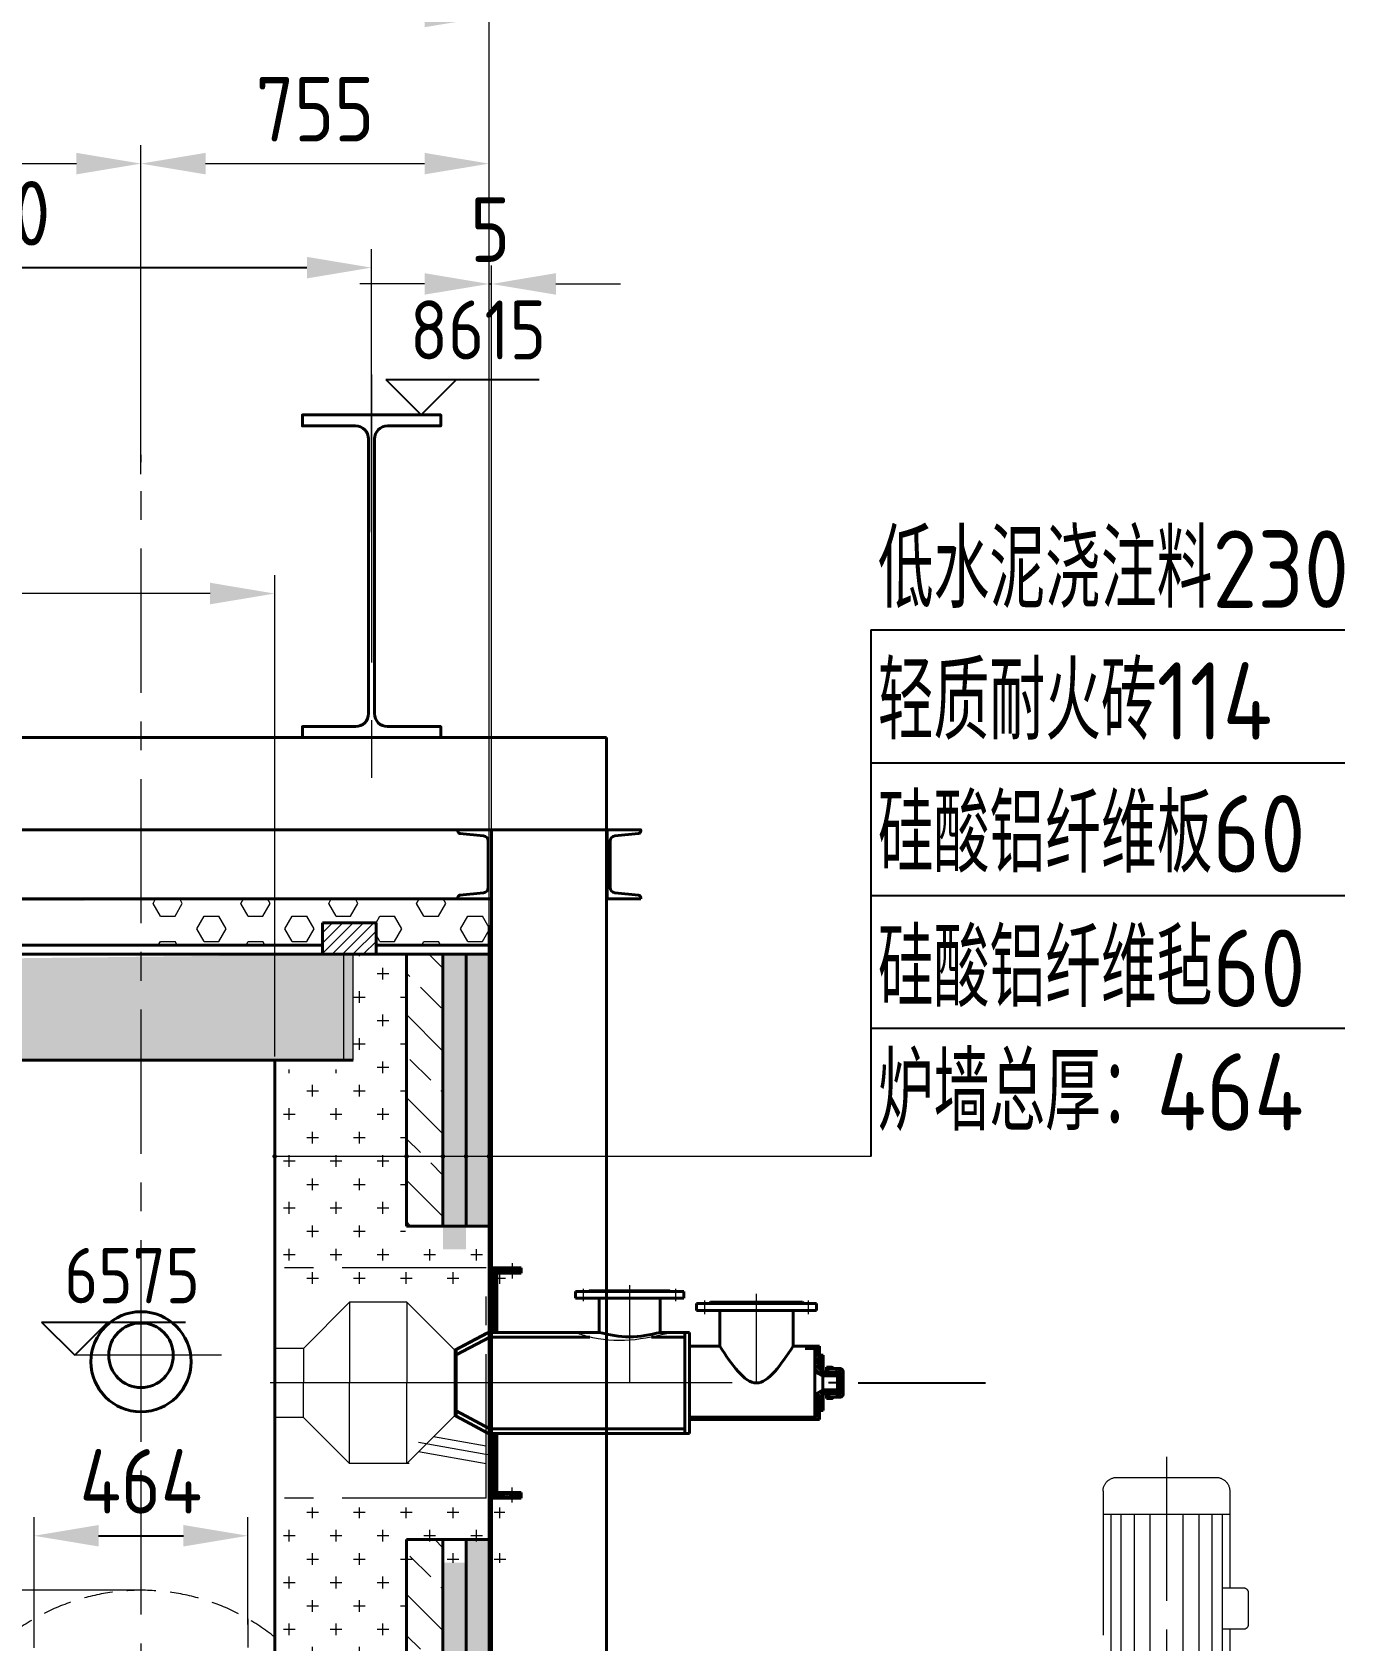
# Model space of a CAD drawing. Header units: millimetres. Extents: x 52110 to 400893, y -153728 to 31997.
# Drawn here: x 185691 to 188539, y -17740 to -14250 of the extents above; entities that cross this region are included whole.
import ezdxf

# ---------------------------------------------------------------- set-up
doc = ezdxf.new("R2010")
doc.units = ezdxf.units.MM
doc.header["$LTSCALE"] = 500
for name, pattern in [('CENTER', [2, 1.25, -0.25, 0.25, -0.25]), ('DASHED', [0.75, 0.5, -0.25]), ('DASHED2', [0.375, 0.25, -0.125]), ('PHANTOM2', [1.25, 0.625, -0.125, 0.125, -0.125, 0.125, -0.125])]:
    doc.linetypes.add(name, pattern=pattern)
for name, color, linetype, lineweight in [('2D', 4, 'PHANTOM2', 20), ('BIAOZHU', 3, 'Continuous', 25), ('POU', 4, 'Continuous', 20), ('SHI', 7, 'Continuous', 40), ('WEN', 3, 'Continuous', 20), ('XU', 6, 'DASHED2', 20), ('ZHONG', 1, 'CENTER', 20), ('中心线', 1, 'CENTER', 18), ('尺寸', 4, 'Continuous', 18)]:
    doc.layers.add(name, color=color, linetype=linetype, lineweight=lineweight)
for name, color, linetype in [('GB', 3, 'Continuous'), ('SZP', 6, 'Continuous'), ('SZS', 4, 'DASHED')]:
    doc.layers.add(name, color=color, linetype=linetype)
doc.styles.add('GB', font='gbenor.shx', dxfattribs={"bigfont": 'gbcbig.shx'})
doc.dimstyles.new('ISO-25$0', dxfattribs={"dimscale": 40, "dimtxt": 3.5, "dimasz": 3.5, "dimexe": 1, "dimexo": 0.2, "dimgap": 1.2, "dimtad": 1, "dimtoh": 1, "dimdec": 1, "dimzin": 9, "dimdsep": 46, "dimtxsty": 'GB', "dimcen": 0, "dimclrd": 3, "dimclre": 3, "dimclrt": 256, "dimadec": 0, "dimazin": 2, "dimtfac": 1, "dimtdec": 1, "dimtix": 1, "dimtmove": 0, "dimatfit": 3, "dimldrblk": 'DOTSMALL', "dimfxl": 0, "dimlwd": -1, "dimlwe": 20, "dimarcsym": 0})
pattern_1 = [(0, (-3197.093, -0.007), (0, 54.9926), [31.75, -63.5]), (120, (-3197.093, -0.007), (-47.624989, -27.4963), [31.75, -63.5]), (60, (-3165.343, -0.007), (-47.624989, 27.4963), [31.75, -63.5])]
pattern_2 = [(135, (-77398.3373, 202353.9702), (-1.767766953, -1.767766953), [])]
pattern_3 = [(45, (-77398.3373, 202353.9702), (-1.767766953, 1.767766953), [])]

# ---------------------------------------------------------------- blocks, each defined once
blk = doc.blocks.new('g11')
at = {"layer": '2D'}
for p, q in [((153963.4, 73208.8), (153748.4, 73208.8)), ((153718.4, 73178.8), (153718.4, 72969.2)), ((153993.4, 73178.8), (153993.4, 72768.5)), ((153993.4, 73129.3), (153718.4, 73129.3)), ((153735.2, 73129.3), (153735.2, 72768.5)), ((153757.1, 73129.3), (153757.1, 72768.5)), ((153785.7, 73129.3), (153785.7, 72768.5)), ((153820, 73129.3), (153820, 72768.5)), ((153891.7, 73129.3), (153891.7, 72768.5)), ((153926, 73129.3), (153926, 72768.5)), ((153954.6, 73129.3), (153954.6, 72768.5)), ((153976.6, 73129.3), (153976.6, 72768.5)), ((153678.5, 72959.2), (153678.5, 72889.2)), ((153735.2, 72969.2), (153688.5, 72969.2)), ((153688.5, 72879.2), (153735.2, 72879.2)), ((153718.4, 72879.2), (153718.4, 72768.5))]:
    blk.add_line(p, q, dxfattribs=at)
for centre, radius, start, end in [((153748.4, 73178.8), 30, 90, 180), ((153963.4, 73178.8), 30, 0, 90), ((153688.5, 72959.2), 10, 90, 180), ((153688.5, 72889.2), 10, 180, 270)]:
    blk.add_arc(centre, radius, start, end, dxfattribs=at)
at = {"layer": 'ZHONG', "color": 1, "ltscale": 0.5}
blk.add_line((153855.9, 73253.5), (153855.9, 72386.9), dxfattribs=at)
blk = doc.blocks.new('*D1190')
at = {"layer": 'BIAOZHU', "color": 3, "linetype": 'ByBlock', "lineweight": 20}
for p, q in [((185695.3, -17704.7), (185695.3, -17472)), ((186159.3, -17704.7), (186159.3, -17472))]:
    blk.add_line(p, q, dxfattribs=at)
at = {"layer": 'BIAOZHU', "color": 3}
blk.add_line((185835.3, -17512), (186019.3, -17512), dxfattribs=at)
for points in [[(185835.3, -17488.7), (185835.3, -17535.3), (185695.3, -17512)], [(186019.3, -17488.7), (186019.3, -17535.3), (186159.3, -17512)]]:
    blk.add_solid(points, dxfattribs=at)
at = {"layer": 'Defpoints', "color": 0}
for p in [(186159.3, -17512), (185695.3, -17712.7), (186159.3, -17712.7)]:
    blk.add_point(p, dxfattribs=at)
at = {"layer": 'BIAOZHU', "insert": (185927.3, -17394), "char_height": 140, "attachment_point": 5, "style": 'GB'}
blk.add_mtext('464', dxfattribs=at)
blk = doc.blocks.new('_DotSmall')
at = {"color": 0, "linetype": 'ByBlock', "const_width": 0.5}
blk.add_lwpolyline([(-0.0625, 0, 1), (0.0625, 0, 1)], format="xyb", close=True, dxfattribs=at)
blk = doc.blocks.new('dl')
at = {"layer": 'SHI'}
blk.add_lwpolyline([(168935.8, 74025.5), (169085.8, 74025.5), (169085.8, 74049.5), (168970.3, 74049.5, -0.414214), (168942.3, 74077.5), (168942.3, 74673.5, -0.414214), (168970.3, 74701.5), (169085.8, 74701.5), (169085.8, 74725.5), (168935.8, 74725.5), (168785.8, 74725.5), (168785.8, 74701.5), (168901.3, 74701.5, -0.414214), (168929.3, 74673.5), (168929.3, 74077.5, -0.414214), (168901.3, 74049.5), (168785.8, 74049.5), (168785.8, 74025.5)], format="xyb", close=True, dxfattribs=at)
at = {"layer": 'ZHONG'}
blk.add_line((168935.8, 74813), (168935.8, 73934.6), dxfattribs=at)
blk = doc.blocks.new('*D1192')
at = {"layer": 'BIAOZHU', "color": 3, "linetype": 'ByBlock', "lineweight": 20}
for p, q in [((184727.4, -15185), (184727.4, -14721)), ((186427.4, -15335), (186427.4, -14721))]:
    blk.add_line(p, q, dxfattribs=at)
at = {"layer": 'BIAOZHU', "color": 3, "linetype": 'ByBlock'}
blk.add_line((184867.4, -14761), (186287.4, -14761), dxfattribs=at)
at = {"layer": 'BIAOZHU', "color": 3}
for points in [[(184867.4, -14737.6), (184867.4, -14784.3), (184727.4, -14761)], [(186287.4, -14737.6), (186287.4, -14784.3), (186427.4, -14761)]]:
    blk.add_solid(points, dxfattribs=at)
at = {"layer": 'Defpoints', "color": 0}
for p in [(186427.4, -14761), (184727.4, -15193), (186427.4, -15343)]:
    blk.add_point(p, dxfattribs=at)
at = {"layer": 'BIAOZHU', "insert": (185577.4, -14643), "char_height": 140, "attachment_point": 5, "style": 'GB'}
blk.add_mtext('1700', dxfattribs=at)
blk = doc.blocks.new('*D1194')
at = {"layer": 'Defpoints', "color": 0}
for p in [(186682.4, -14535.3), (185927.4, -15217.2), (186682.4, -15217.2)]:
    blk.add_point(p, dxfattribs=at)
at = {"layer": 'WEN', "color": 3, "linetype": 'ByBlock', "lineweight": 20}
for p, q in [((185927.4, -15209.2), (185927.4, -14495.3)), ((186682.4, -15209.2), (186682.4, -14495.3))]:
    blk.add_line(p, q, dxfattribs=at)
at = {"layer": 'WEN', "color": 3, "linetype": 'ByBlock'}
blk.add_line((186067.4, -14535.3), (186542.4, -14535.3), dxfattribs=at)
at = {"layer": 'WEN', "color": 3}
for points in [[(186067.4, -14511.9), (186067.4, -14558.6), (185927.4, -14535.3)], [(186542.4, -14511.9), (186542.4, -14558.6), (186682.4, -14535.3)]]:
    blk.add_solid(points, dxfattribs=at)
at = {"layer": 'WEN', "insert": (186304.9, -14417.3), "char_height": 140, "attachment_point": 5, "style": 'GB'}
blk.add_mtext('755', dxfattribs=at)
blk = doc.blocks.new('*D1195')
at = {"layer": 'Defpoints', "color": 0}
for p in [(186687.4, -14796.4), (186682.4, -16230.5), (186687.4, -16230.5)]:
    blk.add_point(p, dxfattribs=at)
at = {"layer": 'WEN', "color": 3, "linetype": 'ByBlock', "lineweight": 20}
for p, q in [((186682.4, -16222.5), (186682.4, -14756.4)), ((186687.4, -16222.5), (186687.4, -14756.4))]:
    blk.add_line(p, q, dxfattribs=at)
at = {"layer": 'WEN', "color": 3, "linetype": 'ByBlock'}
for p, q in [((186542.4, -14796.4), (186402.4, -14796.4)), ((186682.4, -14796.4), (186687.4, -14796.4)), ((186827.4, -14796.4), (186967.4, -14796.4))]:
    blk.add_line(p, q, dxfattribs=at)
at = {"layer": 'WEN', "color": 3}
for points in [[(186542.4, -14773), (186542.4, -14819.7), (186682.4, -14796.4)], [(186827.4, -14773), (186827.4, -14819.7), (186687.4, -14796.4)]]:
    blk.add_solid(points, dxfattribs=at)
at = {"layer": 'WEN', "insert": (186684.9, -14678.4), "char_height": 140, "attachment_point": 5, "style": 'GB'}
blk.add_mtext('5', dxfattribs=at)
blk = doc.blocks.new('正标高')
at = {"layer": 'BIAOZHU'}
for p, q in [((-2.4, 2.4), (8, 2.4)), ((-2.4, 2.4), (0, 0)), ((2.4, 2.4), (0, 0))]:
    blk.add_line(p, q, dxfattribs=at)
at = {"layer": 'BIAOZHU', "style": 'GB'}
blk.add_attdef('1000', (-0.7624, 3.76), '', height=4, dxfattribs=at)
at = {"layer": 'BIAOZHU', "style": 'GB', "flags": 10}
blk.add_attdef('+', (-3.12, 3.76), '', height=4, dxfattribs=at)
blk = doc.blocks.new('*D1207')
at = {"layer": 'Defpoints', "color": 0}
for p in [(186682.4, -14216.2), (186682.4, -14769.6), (165202.4, -16230.5)]:
    blk.add_point(p, dxfattribs=at)
at = {"layer": 'WEN', "color": 3, "linetype": 'ByBlock', "lineweight": 20}
for p, q in [((165202.4, -16222.5), (165202.4, -14176.2)), ((186682.4, -14761.6), (186682.4, -14176.2))]:
    blk.add_line(p, q, dxfattribs=at)
at = {"layer": 'WEN', "color": 3, "linetype": 'ByBlock'}
blk.add_line((165342.4, -14216.2), (186542.4, -14216.2), dxfattribs=at)
at = {"layer": 'WEN', "color": 3}
for points in [[(165342.4, -14192.8), (165342.4, -14239.5), (165202.4, -14216.2)], [(186542.4, -14192.8), (186542.4, -14239.5), (186682.4, -14216.2)]]:
    blk.add_solid(points, dxfattribs=at)
at = {"layer": 'WEN', "insert": (175942.4, -14093.5), "char_height": 140, "attachment_point": 5, "style": 'GB'}
blk.add_mtext('21480（砌体尺寸）', dxfattribs=at)
blk = doc.blocks.new('*D1208')
at = {"layer": 'Defpoints', "color": 0}
for p in [(185927.4, -14535.3), (185927.4, -14535.3), (165847.4, -14845.3)]:
    blk.add_point(p, dxfattribs=at)
at = {"layer": 'WEN', "color": 3, "linetype": 'ByBlock', "lineweight": 20}
for p, q in [((165847.4, -14837.3), (165847.4, -14495.3)), ((185927.4, -14527.3), (185927.4, -14495.3))]:
    blk.add_line(p, q, dxfattribs=at)
at = {"layer": 'WEN', "color": 3, "linetype": 'ByBlock'}
blk.add_line((165987.4, -14535.3), (185787.4, -14535.3), dxfattribs=at)
at = {"layer": 'WEN', "color": 3}
for points in [[(165987.4, -14511.9), (165987.4, -14558.6), (165847.4, -14535.3)], [(185787.4, -14511.9), (185787.4, -14558.6), (185927.4, -14535.3)]]:
    blk.add_solid(points, dxfattribs=at)
at = {"layer": 'WEN', "insert": (175887.4, -14410.3), "char_height": 140, "attachment_point": 5, "style": 'GB'}
blk.add_mtext('20080(炉子有效长度）', dxfattribs=at)
blk = doc.blocks.new('*D1212')
at = {"layer": 'Defpoints', "color": 0}
for p in [(185487.7, -17630.3), (185927.4, -17630.3), (185927.4, -18055.3)]:
    blk.add_point(p, dxfattribs=at)
at = {"layer": 'WEN', "color": 3, "linetype": 'ByBlock', "lineweight": 20}
for p, q in [((185919.4, -17630.3), (185447.7, -17630.3)), ((185919.4, -18055.3), (185447.7, -18055.3))]:
    blk.add_line(p, q, dxfattribs=at)
at = {"layer": 'WEN', "color": 3, "linetype": 'ByBlock'}
blk.add_line((185487.7, -17915.3), (185487.7, -17770.3), dxfattribs=at)
at = {"layer": 'WEN', "color": 3}
for points in [[(185464.4, -17770.3), (185511, -17770.3), (185487.7, -17630.3)], [(185464.4, -17915.3), (185511, -17915.3), (185487.7, -18055.3)]]:
    blk.add_solid(points, dxfattribs=at)
at = {"layer": 'WEN', "insert": (185369.7, -17842.8), "char_height": 140, "attachment_point": 5, "rotation": 90, "style": 'GB'}
blk.add_mtext('425', dxfattribs=at)
blk = doc.blocks.new('*X424')
at = {"color": 0}
for p, q in [((149.4, 1015.6), (153.3, 1019.5)), ((158.5, 1024.7), (165.4, 1031.6)), ((176.1, 1024.7), (183.1, 1031.6)), ((147.3, 978.2), (153.3, 984.2)), ((156.5, 969.6), (163.5, 976.6)), ((174.2, 969.6), (181.1, 976.6))]:
    blk.add_line(p, q, dxfattribs=at)
blk = doc.blocks.new('*X425')
at = {"color": 0}
for p, q in [((164.5, 1023.5), (163.3, 1024.7)), ((181.4, 1023.5), (180.2, 1024.7)), ((177.4, 976.6), (176.2, 977.8)), ((160.4, 976.6), (160.3, 976.7))]:
    blk.add_line(p, q, dxfattribs=at)
blk = doc.blocks.new('1')
at = {"linetype": 'Continuous'}
for p, q in [((61332.5, -208422.5), (61332.5, -208385)), ((61332.5, -208385), (61340.5, -208385)), ((61332.5, -208505), (61340.5, -208505))]:
    blk.add_line(p, q, dxfattribs=at)
for p, q in [((61340.5, -208385), (61340.5, -208410)), ((61340.5, -208410), (61350.5, -208410)), ((61350.5, -208410), (61350.5, -208480)), ((61350.5, -208410), (61350.5, -208420)), ((61289.5, -208445), (61289.5, -208420)), ((61290.5, -208430), (61289.5, -208428.3)), ((61289.5, -208445), (61289.5, -208470)), ((61295.5, -208430), (61290.5, -208430)), ((61290.5, -208445), (61290.5, -208430)), ((61290.5, -208445), (61290.5, -208460)), ((61295.5, -208414), (61308.1, -208414)), ((61295.5, -208445), (61295.5, -208420.3)), ((61295.5, -208445), (61295.5, -208469.7)), ((61296.3, -208419.5), (61298.7, -208419.5)), ((61299.5, -208420.3), (61299.5, -208445)), ((61299.5, -208420.3), (61299.5, -208430)), ((61299.5, -208421), (61301, -208423.7)), ((61299.5, -208421), (61329.5, -208421)), ((61299.5, -208445), (61299.5, -208430)), ((61299.5, -208469.7), (61299.5, -208445)), ((61301, -208423.6), (61302.5, -208421)), ((61301, -208423.6), (61301, -208445)), ((61302, -208430), (61301, -208428.3)), ((61301, -208466.4), (61301, -208445)), ((61302, -208430), (61333.5, -208430)), ((61302, -208430), (61302, -208460)), ((61308.1, -208414), (61325.5, -208414)), ((61313.3, -208411.1), (61308.5, -208413.9)), ((61325.5, -208411), (61313.7, -208411)), ((61325.5, -208414), (61325.5, -208411)), ((61325.5, -208414), (61325.5, -208421)), ((61325.5, -208445), (61325.5, -208445)), ((61325.5, -208445), (61325.5, -208445)), ((61329.5, -208421), (61329.5, -208422.5)), ((61329.5, -208422.5), (61332.5, -208422.5)), ((61350.5, -208420), (61333.5, -208430)), ((61333.5, -208430), (61333.5, -208460)), ((61290.5, -208460), (61289.5, -208461.7)), ((61295.5, -208460), (61290.5, -208460)), ((61295.5, -208476), (61308.1, -208476)), ((61296.3, -208470.5), (61298.7, -208470.5)), ((61299.5, -208469.7), (61299.5, -208460)), ((61299.5, -208469), (61301, -208466.4)), ((61299.5, -208469), (61329.5, -208469)), ((61302, -208460), (61301, -208461.8)), ((61301, -208466.4), (61302.5, -208469)), ((61302, -208460), (61333.5, -208460)), ((61308.1, -208476), (61325.5, -208476)), ((61313.3, -208478.9), (61308.5, -208476.1)), ((61325.5, -208479), (61313.7, -208479)), ((61325.5, -208476), (61325.5, -208469)), ((61325.5, -208476), (61325.5, -208479)), ((61329.5, -208469), (61329.5, -208467.5)), ((61329.5, -208467.5), (61332.5, -208467.5)), ((61332.5, -208505), (61332.5, -208467.5)), ((61350.5, -208470), (61333.5, -208460)), ((61350.5, -208480), (61340.5, -208480)), ((61340.5, -208480), (61340.5, -208505)), ((61340.5, -208505), (61332.5, -208505)), ((61340.5, -208505), (61340.5, -208506)), ((61340.5, -208506), (61340.5, -208505))]:
    blk.add_line(p, q)
for centre, radius, start, end in [((61295.5, -208420), 6, 90, 180), ((61296.3, -208420.3), 0.8, 90, 180), ((61298.7, -208420.3), 0.8, 0, 90), ((61308.1, -208413.2), 0.8, 270, 299.9601), ((61313.7, -208411.8), 0.8, 90, 119.9601), ((61295.5, -208470), 6, 180, 270), ((61296.3, -208469.7), 0.8, 180, 270), ((61298.7, -208469.7), 0.8, 270, 0), ((61308.1, -208476.8), 0.8, 60.0399, 90), ((61313.7, -208478.2), 0.8, 240.0399, 270)]:
    blk.add_arc(centre, radius, start, end)
at = {"layer": 'SZS'}
for p, q in [((61301.8, -208422.2), (61329.5, -208422.2)), ((61301.8, -208467.8), (61329.5, -208467.8))]:
    blk.add_line(p, q, dxfattribs=at)
at = {"layer": 'SZP'}
for name in ['*X424', '*X425']:
    blk.add_blockref(name, (61142.2, -209445.7), dxfattribs=at)
blk = doc.blocks.new('A$C09C27271')
at = {"layer": '尺寸'}
h = blk.add_hatch(dxfattribs=at)
h.set_pattern_fill('ANSI31', color=256, scale=20, style=0)
h.set_pattern_definition(pattern_3)
h.paths.add_polyline_path([(751, 517), (718, 517), (718, 505), (751, 505)])
h.paths.add_polyline_path([(718, 517), (698, 517), (698, 505), (718, 505)])
h = blk.add_hatch(dxfattribs=at)
h.set_pattern_fill('ANSI31', color=256, scale=20, angle=90, style=0)
h.set_pattern_definition(pattern_2)
h.paths.add_polyline_path([(763, 132.1), (751, 130), (751, 17), (763, 17)])
h.paths.add_polyline_path([(763, 157.5), (751, 157.5), (751, 141.1), (763, 143.3)])
h.paths.add_polyline_path([(763, 143.3), (751, 141.1), (751, 130), (763, 132.1)])
h.paths.add_polyline_path([(763, 517), (751, 517), (751, 406), (763, 429.5)])
h.paths.add_polyline_path([(763, 429.5), (751, 406), (751, 376.5), (763, 376.5)])
h = blk.add_hatch(dxfattribs=at)
h.set_pattern_fill('ANSI31', color=256, scale=20, style=0)
h.set_pattern_definition(pattern_3)
h.paths.add_polyline_path([(61, 302), (51, 302), (51, 327), (43, 327), (43, 289.5), (40, 289.5), (40, 289.8), (12.3, 289.8), (11.5, 288.4), (11.5, 283.7), (12.5, 282), (44, 282), (61, 292)])
h.paths.add_polyline_path([(44.1, 252), (12.5, 252), (11.5, 250.2), (11.5, 245.5), (12.3, 244.1), (40, 244.1), (40, 244.4), (43, 244.4), (43, 207), (51, 207), (51, 232), (61, 232), (61, 242)])
h = blk.add_hatch(dxfattribs=at)
h.set_pattern_fill('ANSI31', color=256, scale=20, angle=90, style=0)
h.set_pattern_definition(pattern_2)
h.paths.add_polyline_path([(61, 232), (51, 232), (51, 207), (51, 206), (51, 187.5), (61, 187.5)])
h.paths.add_polyline_path([(61, 346.5), (51, 346.5), (51, 302), (61, 302)])
h = blk.add_hatch(dxfattribs=at)
h.set_pattern_fill('ANSI31', color=256, scale=20, style=0)
h.set_pattern_definition(pattern_3)
h.paths.add_polyline_path([(751, 17), (751, 29), (718, 29), (718, 17)])
h.paths.add_polyline_path([(718, 17), (718, 29), (698, 29), (698, 17)])
at = {"layer": '2D'}
for p, q in [((763, 0), (763, 533.9)), ((769, 0), (769, 533.9)), ((774, 517), (1233, 517)), ((774, 17), (774, 517)), ((1233, 17), (1233, 517)), ((769, 467), (763, 467)), ((844, 339.5), (946.5, 442)), ((946.5, 442), (1070.7, 442)), ((946.5, 442), (946.5, 267)), ((1170.7, 342), (1070.7, 442)), ((1070.7, 442), (1070.7, 267)), ((774, 376.5), (844, 339.5)), ((1170.7, 342), (1170.7, 267)), ((1170.7, 342), (1230.7, 342)), ((946.5, 92), (946.5, 267)), ((1070.7, 92), (1070.7, 267)), ((1170.7, 192), (1170.7, 267)), ((774, 157.5), (844, 194.5)), ((774, 157.5), (844, 194.5)), ((844, 194.5), (946.5, 92)), ((1170.7, 192), (1070.7, 92)), ((1170.7, 192), (1230.7, 192)), ((774, 130.1), (888.2, 150.3)), ((774, 91.6), (921, 117.5)), ((941.5, 92), (1070.7, 92)), ((769, 67), (763, 67)), ((774, 17), (1233, 17))]:
    blk.add_line(p, q, dxfattribs=at)
at = {"layer": 'GB', "color": 1, "linetype": 'CENTER'}
blk.add_line((13, 267), (31.4, 267), dxfattribs=at)
at = {"layer": 'SHI'}
for p, q in [((763, 517), (698, 517)), ((698, 517), (698, 505)), ((751, 505), (698, 505)), ((751, 517), (751, 376.5)), ((763, 517), (763, 376.5)), ((345.5, 451), (345.5, 465)), ((345.5, 465), (463, 465)), ((373.5, 465), (375.5, 467)), ((375.5, 467), (463, 467)), ((550.5, 467), (463, 467)), ((580.5, 465), (463, 465)), ((552.5, 465), (550.5, 467)), ((580.5, 451), (580.5, 465)), ((58, 439), (58, 424)), ((188, 439), (58, 439)), ((188, 424), (58, 424)), ((88, 442), (85, 439)), ((188, 442), (88, 442)), ((108.5, 424), (108.5, 346.5)), ((188, 442), (288, 442)), ((188, 439), (318, 439)), ((188, 424), (318, 424)), ((267.5, 424), (267.5, 346.5)), ((288, 442), (291, 439)), ((318, 439), (318, 424)), ((345.5, 451), (463, 451)), ((396.5, 376.5), (396.5, 451)), ((580.5, 451), (463, 451)), ((529.5, 376.5), (529.5, 451)), ((333, 267), (333, 376.5)), ((333, 376.5), (343, 376.5)), ((343, 267), (343, 376.5)), ((343, 267), (343, 376.5)), ((343, 376.5), (396.5, 376.5)), ((343, 267), (343, 367)), ((343, 366.5), (415.4, 366.5)), ((529.5, 376.5), (751, 376.5)), ((549.3, 366.5), (766.2, 366.5)), ((751, 376.5), (769, 376.5)), ((766.2, 366.5), (839, 327.7)), ((766.2, 366.5), (766.2, 140.5)), ((769, 376.5), (839, 339.5)), ((769, 376.5), (839, 339.5)), ((51, 302), (51, 346.5)), ((108.5, 346.5), (51, 346.5)), ((61, 267), (61, 346.5)), ((61, 341.5), (82.5, 341.5)), ((267.5, 346.5), (333, 346.5)), ((267.5, 346.5), (333, 346.5)), ((267.5, 346.5), (333, 346.5)), ((839, 339.5), (839, 267)), ((839, 339.5), (839, 267)), ((61, 267), (61, 187.5)), ((333, 267), (333, 157.5)), ((343, 267), (343, 157.5)), ((343, 267), (343, 157.5)), ((343, 267), (343, 168.5)), ((839, 194.5), (839, 267)), ((839, 194.5), (839, 267)), ((51, 232), (51, 187.5)), ((51, 187.5), (333, 187.5)), ((51, 187.5), (333, 187.5)), ((51, 187.5), (333, 187.5)), ((61, 192.5), (333, 192.5)), ((766.2, 167.5), (839, 206.2)), ((769, 157.5), (839, 194.5)), ((769, 157.5), (839, 194.5)), ((333, 157.5), (343, 157.5)), ((343, 167.5), (766.2, 167.5)), ((343, 157.5), (738.6, 157.5)), ((529.5, 157.5), (769, 157.5)), ((576.3, 167.5), (766.2, 167.5)), ((751, 17), (751, 157.5)), ((763, 17), (763, 157.5)), ((763, 17), (763, 109.1)), ((751, 29), (698, 29)), ((698, 17), (698, 29)), ((763, 17), (698, 17))]:
    blk.add_line(p, q, dxfattribs=at)
for points in [[(396.5, 376.5), (463, 366.7), (529.5, 376.5)], [(108.5, 346.5), (188, 267), (267.5, 346.5)]]:
    blk.add_spline(points, degree=3, dxfattribs=at)
at = {"layer": 'ZHONG', "ltscale": 0.3}
for p, q in [((718, 526.6), (718, 493.7)), ((718, 7.3), (718, 40.3))]:
    blk.add_line(p, q, dxfattribs=at)
at = {"layer": 'ZHONG'}
for p, q in [((188, 267), (188, 460.3)), ((463, 479.1), (463, 267)), ((75.5, 445.8), (75.5, 415.8)), ((300.5, 445.8), (300.5, 415.8)), ((51, 346.5), (108.5, 346.5)), ((757.5, 267), (1242.6, 267)), ((757.5, 267), (1242.6, 267)), ((754.4, 108.3), (920.8, 137.6)), ((754.4, 108.3), (920.8, 137.6))]:
    blk.add_line(p, q, dxfattribs=at)
at = {"layer": 'ZHONG', "ltscale": 0.2}
for p, q in [((363, 444.5), (363, 470.9)), ((563, 444.5), (563, 470.9))]:
    blk.add_line(p, q, dxfattribs=at)
at = {"layer": '中心线', "linetype": 'CENTER'}
blk.add_line((240.5, 267), (813, 267), dxfattribs=at)
at = {"layer": '尺寸'}
for p, q in [((766.2, 324.2), (766.2, 321)), ((844, 339.5), (844, 194.5))]:
    blk.add_line(p, q, dxfattribs=at)
blk.add_spline([(370.8, 376.5), (463, 359.7), (553.7, 367.6), (582.7, 376.5)], degree=3, dxfattribs=at)
at = {"layer": 'SHI'}
blk.add_blockref('1', (-61289.5, 208712), dxfattribs=at)
blk = doc.blocks.new('*D1228')
at = {"layer": 'Defpoints', "color": 0}
for p in [(165666.4, -15468), (165666.4, -16480.5), (186217.4, -16480.5)]:
    blk.add_point(p, dxfattribs=at)
at = {"layer": 'WEN', "color": 3, "linetype": 'ByBlock', "lineweight": 20}
for p, q in [((165666.4, -16472.5), (165666.4, -15428)), ((186217.4, -16472.5), (186217.4, -15428))]:
    blk.add_line(p, q, dxfattribs=at)
at = {"layer": 'WEN', "color": 3, "linetype": 'ByBlock'}
blk.add_line((186077.4, -15468), (165806.4, -15468), dxfattribs=at)
at = {"layer": 'WEN', "color": 3}
for points in [[(165806.4, -15444.6), (165806.4, -15491.3), (165666.4, -15468)], [(186077.4, -15444.6), (186077.4, -15491.3), (186217.4, -15468)]]:
    blk.add_solid(points, dxfattribs=at)
at = {"layer": 'WEN', "insert": (175941.9, -15350), "char_height": 140, "attachment_point": 5, "style": 'GB'}
blk.add_mtext('20551', dxfattribs=at)

msp = doc.modelspace()

# ---------------------------------------------------------------- hatches: boundary and pattern name
at = {"layer": 'POU'}
h = msp.add_hatch(dxfattribs=at)
h.set_pattern_fill('ANSI31', color=256, scale=5, style=0)
h.set_pattern_definition([(45, (-3197.093, -89495.409), (-11.2253202, 11.2253202), [])])
h.paths.add_polyline_path([(186321.40863, -16182.45131), (186321.40863, -16250.45131), (186437.40863, -16250.45131), (186437.40863, -16182.45131)])
h = msp.add_hatch(dxfattribs=at)
h.set_pattern_fill('CROSS', color=256, scale=8, style=0)
h.set_pattern_definition([(0, (-3197.093, -89495.41), (50.8, 50.8), [25.4, -76.2]), (90, (-3184.393, -89508.11), (-50.8, 50.8), [25.4, -76.2])])
h.paths.add_polyline_path([(186389.13782, -16500.45447), (186215.67944, -16500.44815), (186217.40863, -16990.44228), (186717.24313, -16990.46048), (186719.58537, -16890.45529), (186501.23189, -16890.44733), (186503.36491, -16250.44927), (186387.42605, -16247.93046)])
h.paths.add_polyline_path([(186501.23189, -17570.44733), (186719.58537, -17570.45529), (186716.00631, -17450.46044), (186217.40863, -17450.44228), (186217.40863, -17900.4422), (186467.40863, -17900.45025), (186503.40862, -17900.45047)])
h.paths.add_polyline_path([(186503.40863, -18360.45131), (186503.40863, -18223.4039), (186503.40863, -18203.39366), (186503.40863, -18130.39366), (186503.40863, -18048.02811), (186503.40863, -18028.08341), (186503.40863, -17900.45131), (186467.40863, -17900.45025), (186217.40863, -17900.45131), (186217.40863, -18028.08341), (186217.40863, -18048.08341), (186408.04457, -18048.04655), (186217.40863, -18048.08341), (186217.40863, -18130.39366), (186217.40863, -18203.39366), (186502.94093, -18203.39295), (186217.40863, -18203.39366), (186217.40863, -18223.4039), (186217.40863, -18360.45131), (186501.91905, -18360.44989), (186217.40863, -18360.45131), (186217.40863, -20080.45131), (186132.40863, -20480.45131), (186216.40863, -20536.45829), (186337.40863, -20536.45829), (186507.40863, -20536.45829)])
h.paths.add_polyline_path([(186424.067, -20716.21655), (186424.067, -20847.59445), (186660.84212, -20847.59445), (186660.84212, -20716.21655)])
h.paths.add_polyline_path([(186720.9534, -20716.27424), (186720.9534, -20847.63907), (186933.95573, -20847.63907), (186933.95573, -20716.27424)])
h = msp.add_hatch(dxfattribs=at)
h.set_pattern_fill('FLEX', color=256, scale=3, angle=30, style=0)
h.set_pattern_definition([(30, (-3232.093, -89495.409), (-9.525, 16.497784), [19.05, -19.05]), (75, (-3215.596, -89485.884), (-9.5250041, 16.4977911), [4.7625, -17.41578, 4.7625, -26.94078])])
h.paths.add_polyline_path([(186632.40863, -16890.45131), (186632.40863, -16250.45131), (186582.40863, -16250.45131), (186582.40863, -16890.45131)])
h.paths.add_polyline_path([(186632.40863, -17900.45131), (186632.40863, -17570.45131), (186582.40863, -17570.45131), (186582.40863, -17900.45131)])
h.paths.add_polyline_path([(186632.40863, -18028.08341), (186632.40863, -17900.45131), (186582.40863, -17900.45131), (186582.40863, -18028.08341)])
h.paths.add_polyline_path([(186632.40863, -18047.99639), (186632.40863, -18028.08341), (186582.40863, -18028.08341), (186582.40863, -18048.00606)])
h.paths.add_polyline_path([(186632.40863, -18130.39366), (186632.40863, -18047.99639), (186582.40863, -18048.00606), (186582.40863, -18130.39366)])
h.paths.add_polyline_path([(186632.40863, -18203.39366), (186632.40863, -18130.39366), (186582.40863, -18130.39366), (186582.40863, -18203.39366)])
h.paths.add_polyline_path([(186632.40863, -18223.4039), (186632.40863, -18203.39366), (186582.40863, -18203.39366), (186582.40863, -18223.4039)])
h.paths.add_polyline_path([(186632.40863, -18360.45131), (186632.40863, -18223.4039), (186582.40863, -18223.4039), (186582.40863, -18360.45131)])
h.paths.add_polyline_path([(186632.40863, -20536.45829), (186632.40863, -18360.45131), (186582.40863, -18360.45131), (186582.40863, -20536.45829)])
at = {"layer": 'WEN'}
h = msp.add_hatch(dxfattribs=at)
h.set_pattern_fill('HEX', color=256, scale=10, style=0)
h.set_pattern_definition(pattern_1)
edge = h.paths.add_edge_path()
edge.add_line((186321.40863, -16230.45131), (165542.40863, -16230.45131))
edge.add_line((186682.40863, -16130.45131), (165492.40863, -16130.45131))
h = msp.add_hatch(dxfattribs=at)
h.set_pattern_fill('HEX', color=256, scale=10, style=0)
h.set_pattern_definition(pattern_1)
h.paths.add_polyline_path([(186682.40863, -16190.45131), (186687.40863, -16190.45131), (186687.40863, -16130.45131), (186614.40863, -16130.45131), (185927.40863, -16130.45131), (185927.40863, -16230.45131), (186321.40863, -16230.45131), (186321.40863, -16182.45131), (186437.40863, -16182.45131), (186437.40863, -16230.45131), (186682.40863, -16230.45131)])
h = msp.add_hatch(dxfattribs=at)
h.set_pattern_fill('CROSS', color=256, scale=8, style=0)
h.set_pattern_definition([(0, (-3197.093, -0.007), (50.8, 50.8), [25.4, -76.2]), (90, (-3184.393, -12.707), (-50.8, 50.8), [25.4, -76.2])])
edge = h.paths.add_edge_path()
edge.add_line((186387.40863, -16480.45131), (165492.40863, -16480.45131))
edge.add_line((165492.40863, -16250.45131), (165492.40863, -16500.45131))
edge.add_line((186387.40863, -16250.45131), (165492.40863, -16250.45131))
edge.add_line((186387.40863, -16480.45131), (186387.40863, -16250.45131))
h = msp.add_hatch(dxfattribs=at)
h.set_pattern_fill('ANSI33', color=256, scale=20, angle=90, style=0)
h.set_pattern_definition([(135, (-3197.09, -0.007), (-89.80256, -89.80256), []), (135, (-3197.09, 89.8), (-89.80256, -89.80256), [63.5, -31.75])])
h.paths.add_polyline_path([(186582.40863, -16250.45131), (186503.40863, -16250.45131), (186503.40863, -16686.46506, -0.4142135624), (186505.90863, -16688.96506), (186579.90863, -16688.96506, -0.4142135624), (186582.40863, -16686.46506)])
h.paths.add_polyline_path([(186582.40863, -16691.46506, -0.4142135624), (186579.90863, -16688.96506), (186505.90863, -16688.96506, -0.4142135624), (186503.40863, -16691.46506), (186503.40863, -16840.44466), (186582.40863, -16840.44466)])
h.paths.add_polyline_path([(186582.40863, -17520.44466), (186503.40863, -17520.44466), (186503.40863, -17864.69816), (186582.40863, -17864.69816)])
h.paths.add_polyline_path([(186582.40863, -18394.69816), (186503.40863, -18394.69816), (186503.40863, -19050.45131), (186582.40863, -19050.45131)])
h.paths.add_polyline_path([(186582.40863, -19050.45131), (186503.40863, -19050.45131), (186503.40863, -20080.45131), (186582.40863, -20080.45131)])
h.paths.add_polyline_path([(186582.40863, -20080.45131), (186503.40863, -20080.45131), (186503.40863, -20536.45829), (186582.40863, -20536.45829)])
h = msp.add_hatch(dxfattribs=at)
h.set_pattern_fill('FLEX', color=256, scale=3, angle=30, style=0)
h.set_pattern_definition([(30, (-3197.093, -0.007), (-9.525, 16.497784), [19.05, -19.05]), (75, (-3180.596, 9.518), (-9.5250041, 16.4977911), [4.7625, -17.41578, 4.7625, -26.94078])])
h.paths.add_polyline_path([(186682.40863, -16250.45131), (186632.40863, -16250.45131), (186632.40863, -16686.46506, -0.4142135624), (186634.90863, -16688.96506), (186679.90863, -16688.96506, -0.4142135624), (186682.40863, -16686.46506)])
h.paths.add_polyline_path([(186682.40863, -16691.46506, -0.4142135624), (186679.90863, -16688.96506), (186634.90863, -16688.96506, -0.4142135624), (186632.40863, -16691.46506), (186632.40863, -16840.44466), (186682.40863, -16840.44466)])
h.paths.add_polyline_path([(186682.40863, -17520.44466), (186632.40863, -17520.44466), (186632.40863, -17864.69816), (186682.40863, -17864.69816)])
h.paths.add_polyline_path([(186682.40863, -18394.69816), (186632.40863, -18394.69816), (186632.40863, -19050.45131), (186682.40863, -19050.45131)])
h.paths.add_polyline_path([(186682.40863, -19050.45131), (186632.40863, -19050.45131), (186632.40863, -20080.45131), (186682.40863, -20080.45131)])
h.paths.add_polyline_path([(186682.40863, -20080.45131), (186632.40863, -20080.45131), (186632.40863, -20533.79152, -0.4142135624), (186633.74196, -20532.45819), (186672.90863, -20532.45819, 0.4142135624), (186678.40863, -20526.95819), (186678.40863, -20487.79152, -0.4142135624), (186679.74196, -20486.45819), (186682.40863, -20486.45819)])

# ---------------------------------------------------------------- linework, layer by layer
at = {"layer": 'BIAOZHU'}
for p, q in [((187510.78837, -15546.88306), (188538.746, -15546.88306)), ((187510.78837, -15546.88306), (187510.78837, -16688.96506)), ((187510.78837, -15834.88306), (188538.746, -15834.88306)), ((187510.78837, -16122.88306), (188538.746, -16122.88306)), ((187510.78837, -16410.88306), (188538.746, -16410.88306)), ((187483.09131, -17180.44466), (187759.54455, -17180.44466))]:
    msp.add_line(p, q, dxfattribs=at)
at = {"layer": 'BIAOZHU', "const_width": 5}
for points in [[(186214.90863, -16688.96506, 1), (186219.90863, -16688.96506, 1)], [(186500.90863, -16688.96506, 1), (186505.90863, -16688.96506, 1)], [(186579.90863, -16688.96506, 1), (186584.90863, -16688.96506, 1)], [(186629.90863, -16688.96506, 1), (186634.90863, -16688.96506, 1)], [(186679.90863, -16688.96506, 1), (186684.90863, -16688.96506, 1)]]:
    msp.add_lwpolyline(points, format="xyb", close=True, dxfattribs=at)
at = {"layer": 'SHI', "linetype": 'Continuous'}
for p, q in [((164946.40863, -15780.45131), (186937.40863, -15780.45131)), ((186937.40863, -15980.45131), (186937.40863, -15780.45131)), ((164946.40863, -15980.45131), (186682.40863, -15980.45131)), ((186682.40863, -16130.45131), (165492.40863, -16130.45131)), ((186437.40863, -16182.45131), (186321.40863, -16182.45131)), ((186321.40863, -16182.45131), (186321.40863, -16250.45131)), ((186688.40863, -16190.45131), (186682.40863, -16190.45131)), ((186387.40863, -16250.45131), (165492.40863, -16250.45131)), ((186321.40863, -16230.45131), (165542.40863, -16230.45131)), ((186277.40863, -16250.45131), (186682.40863, -16250.45131)), ((186682.40863, -16230.45131), (186437.40863, -16230.45131)), ((186387.40863, -16480.45131), (165492.40863, -16480.45131))]:
    msp.add_line(p, q, dxfattribs=at)
at = {"layer": 'SHI'}
for p, q in [((186938.40863, -15980.45131), (186537.40863, -15980.45131)), ((186687.40863, -15980.45131), (186687.40863, -20546.45829)), ((186937.40863, -15980.45131), (186937.40863, -20546.45829)), ((186437.40863, -16250.45131), (186437.40863, -16182.45131)), ((186682.40863, -20531.45829), (186682.40863, -16190.45131)), ((186503.40863, -16840.44466), (186503.40863, -16250.45131)), ((186582.40863, -16840.44466), (186582.40863, -16250.45131)), ((186632.40863, -16840.44466), (186632.40863, -16250.45131)), ((186217.40863, -20080.45131), (186217.40863, -16480.45131)), ((186682.40863, -16840.44466), (186503.40863, -16840.44466)), ((186682.40863, -17520.44466), (186503.40863, -17520.44466)), ((186503.40863, -17520.44466), (186503.40863, -20536.45829)), ((186582.40863, -17520.44466), (186582.40863, -20536.45829)), ((186632.40863, -17520.44466), (186632.40863, -20536.45829))]:
    msp.add_line(p, q, dxfattribs=at)
for points in [[(186614.40863, -16130.45131), (186614.40863, -16127.72874, -0.3853135861), (186619.36136, -16122.25604), (186670.50317, -16117.14186, 0.3853135861), (186680.40863, -16106.19645), (186680.40863, -16004.70617, 0.3853135861), (186670.50317, -15993.76077), (186619.36136, -15988.64658, -0.3853135861), (186614.40863, -15983.17388), (186614.40863, -15980.45131), (186687.40863, -15980.45131), (186687.40863, -16130.45131)], [(187011.40863, -16130.45131), (187011.40863, -16127.72874, 0.3853135861), (187006.4559, -16122.25604), (186955.31409, -16117.14186, -0.3853135861), (186945.40863, -16106.19645), (186945.40863, -16004.70617, -0.3853135861), (186955.31409, -15993.76077), (187006.4559, -15988.64658, 0.3853135861), (187011.40863, -15983.17388), (187011.40863, -15980.45131), (186938.40863, -15980.45131), (186938.40863, -16130.45131)]]:
    msp.add_lwpolyline(points, format="xyb", close=True, dxfattribs=at)
for centre, radius in [((185927.40863, -17134.49579), 108.50467), ((185927.40863, -17120.45751), 70)]:
    msp.add_circle(centre, radius, dxfattribs=at)
at = {"layer": 'WEN'}
for p, q in [((186367.40863, -16480.45131), (186367.40863, -16250.45131)), ((186387.40863, -16480.45131), (186387.40863, -16250.45131)), ((187510.78837, -16688.96506), (186217.40863, -16688.96506))]:
    msp.add_line(p, q, dxfattribs=at)
at = {"layer": 'XU', "ltscale": 0.5}
for p, q in [((185695.26955, -17692.58261), (185695.26955, -18055.25131)), ((186159.26955, -17692.24865), (186159.26955, -18055.25131))]:
    msp.add_line(p, q, dxfattribs=at)
msp.add_arc((185927.55877, -18094.25128), 464, 51.33980974, 128.72102716, dxfattribs=at)
at = {"layer": 'ZHONG', "color": 1, "ltscale": 0.5}
msp.add_line((185927.40863, -26683.10473), (185927.40863, -15167.15798), dxfattribs=at)
at = {"layer": 'ZHONG', "color": 1}
msp.add_line((185927.40863, -17295.74434), (185927.40863, -16978.24068), dxfattribs=at)
at = {"layer": 'ZHONG', "color": 1, "ltscale": 0.8}
msp.add_line((186102.03618, -17120.44466), (185783.63711, -17120.45751), dxfattribs=at)

# ---------------------------------------------------------------- block references
at = {"layer": 'SHI'}
msp.add_blockref('dl', (17491.64272, -89805.91777), dxfattribs=at)
ref = msp.add_blockref('正标高', (185783.63798, -17120.45838), dxfattribs=dict(at, xscale=30, yscale=30, zscale=30))
ref.add_attrib('1000', '6575', (185760.76598, -17007.65838), dxfattribs={"layer": 'BIAOZHU', "height": 120, "style": 'GB'})
at = {"layer": 'SHI', "xscale": -1}
msp.add_blockref('g11', (342007.61142, -90594.16289), dxfattribs=at)
at = {"layer": 'WEN'}
ref = msp.add_blockref('正标高', (186535.31858, -15080.45131), dxfattribs=dict(at, xscale=32, yscale=32, zscale=32))
ref.add_attrib('1000', '8615', (186510.92178, -14960.13131), dxfattribs={"layer": 'BIAOZHU', "height": 128, "style": 'GB'})
at = {"layer": 'WEN', "xscale": -1}
msp.add_blockref('A$C09C27271', (187450.40877, -17447.41793), dxfattribs=at)

# ---------------------------------------------------------------- texts
at = {"layer": 'BIAOZHU', "style": 'GB'}
for s, p in [('低水泥浇注料230', (187525.78843, -15499.02741)), ('轻质耐火砖114', (187525.78843, -15785.17447)), ('硅酸铝纤维板60', (187525.78843, -16073.17447)), ('硅酸铝纤维毡60', (187525.78843, -16364.88035)), ('炉墙总厚：464', (187525.78843, -16633.18513))]:
    msp.add_text(s, height=168, dxfattribs=at).set_placement(p)

# ---------------------------------------------------------------- dimensions: what is measured, and where the dimension line sits
at = {"layer": 'BIAOZHU'}
for base, p1, p2, override, picture, middle in [((186427.40863, -14760.95722), (184727.40863, -15192.96064), (186427.40863, -15342.96064), {"dimtmove": 1, "dimatfit": 0, "dimfxl": 1.25}, '*D1192', (185577.40863, -14642.95722)), ((186159.26955, -17512.00301), (185695.26955, -17712.69588), (186159.26955, -17712.69588), {"dimtmove": 1, "dimatfit": 0}, '*D1190', (185927.26955, -17394.00301))]:
    dim = msp.add_linear_dim(base=base, p1=p1, p2=p2, dimstyle='ISO-25$0', override=override, dxfattribs=at)
    dim.commit()
    dim.dimension.update_dxf_attribs({"geometry": picture, "text_midpoint": middle})
at = {"layer": 'WEN'}
for base, p1, p2, text, picture, middle in [((186682.40863, -14216.1629), (165202.40863, -16230.45131), (186682.40863, -14769.64057), '<>（砌体尺寸）', '*D1207', (175942.40863, -14093.53055)), ((185927.40863, -14535.27309), (165847.40863, -14845.27338), (185927.40863, -14535.27309), '<>(炉子有效长度）', '*D1208', (175887.40863, -14410.32456))]:
    dim = msp.add_linear_dim(base=base, p1=p1, p2=p2, text=text, dimstyle='ISO-25$0', override={"dimatfit": 0, "dimfxl": 1.8}, dxfattribs=at)
    dim.commit()
    dim.dimension.update_dxf_attribs({"geometry": picture, "text_midpoint": middle})
for base, p1, p2, override, picture, middle in [((186682.40863, -14535.27309), (185927.40863, -15217.15798), (186682.40863, -15217.15798), {"dimatfit": 0, "dimfxl": 1.8}, '*D1194', (186304.90863, -14417.27309)), ((186687.40863, -14796.35446), (186682.40863, -16230.45131), (186687.40863, -16230.45131), {"dimatfit": 0, "dimfxl": 1.8}, '*D1195', (186684.90863, -14678.35446)), ((165666.40863, -15467.966), (186217.40863, -16480.45131), (165666.40863, -16480.45131), {"dimatfit": 0, "dimfxl": 1.25}, '*D1228', (175941.90863, -15349.966))]:
    dim = msp.add_linear_dim(base=base, p1=p1, p2=p2, dimstyle='ISO-25$0', override=override, dxfattribs=at)
    dim.commit()
    dim.dimension.update_dxf_attribs({"geometry": picture, "text_midpoint": middle})
dim = msp.add_linear_dim(base=(185487.6921, -17630.25131), p1=(185927.40863, -18055.25131), p2=(185927.40863, -17630.25131), angle=90, dimstyle='ISO-25$0', override={"dimatfit": 0, "dimfxl": 1.8}, dxfattribs=at)
dim.commit()
dim.dimension.update_dxf_attribs({"geometry": '*D1212', "text_midpoint": (185369.6921, -17842.75131)})

doc.saveas('drawing.dxf')
